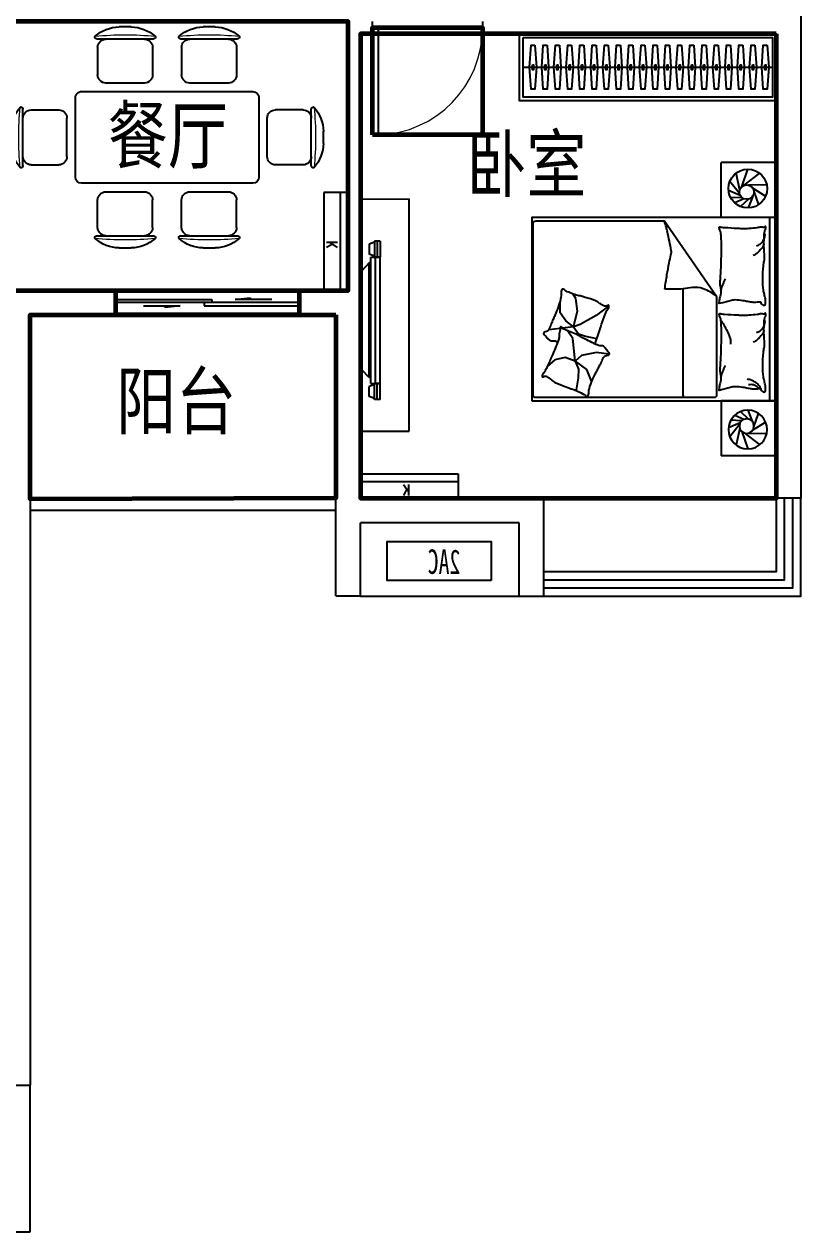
# Model space of a CAD drawing. Extents: x 1005722 to 1034128, y -625400 to -609800.
# Drawn here: x 1027775 to 1034128, y -625400 to -615522 of the extents above; entities that cross this region are included whole.
import ezdxf
from ezdxf.enums import TextEntityAlignment as Align

# ---------------------------------------------------------------- set-up
doc = ezdxf.new("R2010")
doc.units = 0
doc.header["$LTSCALE"] = 1000
doc.header["$MEASUREMENT"] = 0
doc.linetypes.add('HIDDEN', pattern=[7.5, 5, -2.5])
doc.layers.get('0').update_dxf_attribs({"linetype": 'CONTINUOUS'})
for name, color, linetype in [('BATH', 8, 'CONTINUOUS'), ('Elec(电器)', 33, 'CONTINUOUS'), ('FUR', 8, 'CONTINUOUS'), ('WALL', 2, 'CONTINUOUS'), ('WINDOW', 4, 'CONTINUOUS'), ('阳台露台', 141, 'CONTINUOUS')]:
    doc.layers.add(name, color=color, linetype=linetype)
for name, color, linetype, lineweight in [('GT_卧室', 1, 'CONTINUOUS', 60), ('GT_门', 245, 'CONTINUOUS', 60), ('GT_阳台', 6, 'CONTINUOUS', 60), ('GT_餐厅', 3, 'CONTINUOUS', 60), ('文字标注', 121, 'CONTINUOUS', 0)]:
    doc.layers.add(name, color=color, linetype=linetype, lineweight=lineweight)
doc.styles.add('-黑体', font='simhei.ttf', dxfattribs={"width": 0.8})
doc.styles.add('_ZBHZ', font='simhei.ttf', dxfattribs={"width": 0.8})
doc.styles.add('DIM_FONT', font='ZBTXT.shx', dxfattribs={"width": 0.8})

# ---------------------------------------------------------------- blocks, each defined once
blk = doc.blocks.new('餐桌2')
for p, q in [((-49.6, 529), (49.6, 529)), ((-230, 429), (230, 429)), ((-225, 361.5), (-225, 136.5)), ((225, 361.5), (225, 136.5)), ((325, 0), (-325, 0)), ((-157.5, 69), (157.5, 69)), ((-375, -50), (-375, -1450)), ((375, -1450), (375, -50)), ((-804.3, -636.6), (-804.3, -176.6)), ((-736.8, -181.6), (-511.8, -181.6)), ((736.8, -181.6), (511.8, -181.6)), ((804.3, -176.6), (804.3, -636.6)), ((-444.3, -564.1), (-444.3, -249.1)), ((444.3, -249.1), (444.3, -564.1)), ((-904.3, -456.2), (-904.3, -357)), ((904.3, -357), (904.3, -456.2)), ((-736.8, -631.6), (-511.8, -631.6)), ((736.8, -631.6), (511.8, -631.6)), ((-804.3, -1323.4), (-804.3, -863.4)), ((-736.8, -868.4), (-511.8, -868.4)), ((736.8, -868.4), (511.8, -868.4)), ((804.3, -863.4), (804.3, -1323.4)), ((-444.3, -1250.9), (-444.3, -935.9)), ((444.3, -935.9), (444.3, -1250.9)), ((-904.3, -1143), (-904.3, -1043.8)), ((904.3, -1043.8), (904.3, -1143)), ((-736.8, -1318.4), (-511.8, -1318.4)), ((736.8, -1318.4), (511.8, -1318.4)), ((-325, -1500), (325, -1500)), ((-157.5, -1569), (157.5, -1569)), ((-225, -1861.5), (-225, -1636.5)), ((225, -1861.5), (225, -1636.5)), ((-230, -1929), (230, -1929)), ((-49.6, -2029), (49.6, -2029))]:
    blk.add_line(p, q)
for centre, radius, start, end in [((-39.8, 213.6), 315.6, 91.76514, 130.72654), ((39.8, 213.6), 315.6, 49.27346, 88.23486), ((-239.2, 445.1), 10, 130.72654, 202.66999), ((-230, 449), 20, 202.66999, 270), ((-157.5, 361.5), 67.5, 90, 180), ((157.5, 361.5), 67.5, 0, 90), ((230, 449), 20, 270, 337.33001), ((239.2, 445.1), 10, 337.33001, 49.27346), ((-157.5, 136.5), 67.5, 180, 270), ((157.5, 136.5), 67.5, 270, 0), ((-325, -50), 50, 90, 180), ((325, -50), 50, 0, 90), ((-588.8, -366.7), 315.6, 139.27346, 178.23486), ((-820.4, -167.4), 10, 67.33001, 139.27346), ((-824.3, -176.6), 20, 0, 67.33001), ((-736.8, -249.1), 67.5, 90, 180), ((-511.8, -249.1), 67.5, 0, 90), ((511.8, -249.1), 67.5, 90, 180), ((736.8, -249.1), 67.5, 0, 90), ((824.3, -176.6), 20, 112.66999, 180), ((820.4, -167.4), 10, 40.72654, 112.66999), ((588.8, -366.7), 315.6, 1.76514, 40.72654), ((-588.8, -446.4), 315.6, 181.76514, 220.72654), ((588.8, -446.4), 315.6, 319.27346, 358.23486), ((-736.8, -564.1), 67.5, 180, 270), ((-511.8, -564.1), 67.5, 270, 0), ((511.8, -564.1), 67.5, 180, 270), ((736.8, -564.1), 67.5, 270, 0), ((-820.4, -645.8), 10, 220.72654, 292.66999), ((-824.3, -636.6), 20, 292.66999, 0), ((824.3, -636.6), 20, 180, 247.33001), ((820.4, -645.8), 10, 247.33001, 319.27346), ((-588.8, -1053.6), 315.6, 139.27346, 178.23486), ((-820.4, -854.2), 10, 67.33001, 139.27346), ((-824.3, -863.4), 20, 0, 67.33001), ((-736.8, -935.9), 67.5, 90, 180), ((-511.8, -935.9), 67.5, 0, 90), ((511.8, -935.9), 67.5, 90, 180), ((736.8, -935.9), 67.5, 0, 90), ((824.3, -863.4), 20, 112.66999, 180), ((820.4, -854.2), 10, 40.72654, 112.66999), ((588.8, -1053.6), 315.6, 1.76514, 40.72654), ((-588.8, -1133.3), 315.6, 181.76514, 220.72654), ((588.8, -1133.3), 315.6, 319.27346, 358.23486), ((-736.8, -1250.9), 67.5, 180, 270), ((-511.8, -1250.9), 67.5, 270, 0), ((511.8, -1250.9), 67.5, 180, 270), ((736.8, -1250.9), 67.5, 270, 0), ((-820.4, -1332.6), 10, 220.72654, 292.66999), ((-824.3, -1323.4), 20, 292.66999, 0), ((824.3, -1323.4), 20, 180, 247.33001), ((820.4, -1332.6), 10, 247.33001, 319.27346), ((-325, -1450), 50, 180, 270), ((325, -1450), 50, 270, 0), ((-157.5, -1636.5), 67.5, 90, 180), ((157.5, -1636.5), 67.5, 0, 90), ((-157.5, -1861.5), 67.5, 180, 270), ((157.5, -1861.5), 67.5, 270, 0), ((-239.2, -1945.1), 10, 157.33001, 229.27346), ((-230, -1949), 20, 90, 157.33001), ((-39.8, -1713.6), 315.6, 229.27346, 268.23486), ((39.8, -1713.6), 315.6, 271.76514, 310.72654), ((230, -1949), 20, 22.66999, 90), ((239.2, -1945.1), 10, 310.72654, 22.66999)]:
    blk.add_arc(centre, radius, start, end)
at = {"lineweight": 13}
for centre, start, end in [((0, -2248.8), 84.8023, 95.1977), ((1873.6, -406.6), 174.8023, 185.1977), ((-1873.6, -406.6), 354.8023, 5.1977), ((1873.6, -1093.4), 174.8023, 185.1977), ((-1873.6, -1093.4), 354.8023, 5.1977), ((0, 748.8), 264.8023, 275.1977)]:
    blk.add_arc(centre, 2712.7, start, end, dxfattribs=at)
blk = doc.blocks.new('A$C67170A1A')
for p, q in [((0, 2200.1), (0, 300.1)), ((0.7, 2200.1), (400, 2200)), ((400, 2200), (400, 300)), ((115.9, 1932.6), (70.9, 1915.4)), ((70.9, 1915.4), (70.9, 1834.2)), ((160.9, 1939.8), (115.9, 1939.8)), ((115.9, 1939.8), (115.9, 1809.8)), ((137.2, 1939.8), (137.2, 1809.8)), ((160.9, 1939.8), (160.9, 1809.8)), ((115.9, 1817), (70.9, 1834.2)), ((85.9, 1809.8), (85.5, 774.8)), ((85.9, 1809.8), (160.9, 1809.8)), ((160.9, 1809.8), (115.9, 1809.8)), ((123.5, 1809.8), (123.1, 774.8)), ((160.9, 1809.8), (160.5, 774.8)), ((10.8, 1696.6), (10.6, 888.1)), ((72.8, 1761.3), (10.8, 1696.6)), ((72.8, 1761.3), (72.5, 823.4)), ((85.9, 1761.3), (72.8, 1761.3)), ((72.5, 823.4), (10.6, 888.1)), ((85.6, 823.4), (72.5, 823.4)), ((115.5, 767.6), (70.5, 750.4)), ((70.5, 669.2), (70.5, 750.4)), ((85.5, 774.8), (160.5, 774.8)), ((160.5, 774.8), (115.5, 774.8)), ((115.5, 644.8), (115.5, 774.8)), ((136.8, 644.8), (136.9, 774.8)), ((160.5, 644.8), (160.5, 774.8)), ((115.5, 652), (70.5, 669.2)), ((160.5, 644.8), (115.5, 644.8)), ((0.1, 300.1), (400, 300))]:
    blk.add_line(p, q)
blk = doc.blocks.new('*U30')
blk.add_line((-970, -275), (1070, -275))
for points in [[(-1000, 0), (1100, 0), (1100, -550), (-1000, -550)], [(-970, -30), (1070, -30), (1070, -520), (-970, -520)]]:
    blk.add_lwpolyline(points, close=True)
at = {"elevation": 0}
for points in [[(-874, -95), (-862, -275), (-874, -455), (-906, -455), (-918, -275), (-906, -95)], [(-774, -95), (-762, -275), (-774, -455), (-806, -455), (-818, -275), (-806, -95)], [(-674, -95), (-662, -275), (-674, -455), (-706, -455), (-718, -275), (-706, -95)], [(-574, -95), (-562, -275), (-574, -455), (-606, -455), (-618, -275), (-606, -95)], [(-474, -95), (-462, -275), (-474, -455), (-506, -455), (-518, -275), (-506, -95)], [(-374, -95), (-362, -275), (-374, -455), (-406, -455), (-418, -275), (-406, -95)], [(-274, -95), (-262, -275), (-274, -455), (-306, -455), (-318, -275), (-306, -95)], [(-174, -95), (-162, -275), (-174, -455), (-206, -455), (-218, -275), (-206, -95)], [(-74, -95), (-62, -275), (-74, -455), (-106, -455), (-118, -275), (-106, -95)], [(26, -95), (38, -275), (26, -455), (-6, -455), (-18, -275), (-6, -95)], [(126, -95), (138, -275), (126, -455), (94, -455), (82, -275), (94, -95)], [(226, -95), (238, -275), (226, -455), (194, -455), (182, -275), (194, -95)], [(326, -95), (338, -275), (326, -455), (294, -455), (282, -275), (294, -95)], [(426, -95), (438, -275), (426, -455), (394, -455), (382, -275), (394, -95)], [(526, -95), (538, -275), (526, -455), (494, -455), (482, -275), (494, -95)], [(626, -95), (638, -275), (626, -455), (594, -455), (582, -275), (594, -95)], [(726, -95), (738, -275), (726, -455), (694, -455), (682, -275), (694, -95)], [(826, -95), (838, -275), (826, -455), (794, -455), (782, -275), (794, -95)], [(926, -95), (938, -275), (926, -455), (894, -455), (882, -275), (894, -95)], [(1026, -95), (1038, -275), (1026, -455), (994, -455), (982, -275), (994, -95)]]:
    blk.add_lwpolyline(points, close=True, dxfattribs=at)
at = {"ltscale": 15, "elevation": 0}
for points in [[(-894, -255), (-886, -255), (-886, -295), (-894, -295)], [(-794, -255), (-786, -255), (-786, -295), (-794, -295)], [(-694, -255), (-686, -255), (-686, -295), (-694, -295)], [(-594, -255), (-586, -255), (-586, -295), (-594, -295)], [(-494, -255), (-486, -255), (-486, -295), (-494, -295)], [(-394, -255), (-386, -255), (-386, -295), (-394, -295)], [(-294, -255), (-286, -255), (-286, -295), (-294, -295)], [(-194, -255), (-186, -255), (-186, -295), (-194, -295)], [(-94, -255), (-86, -255), (-86, -295), (-94, -295)], [(6, -255), (14, -255), (14, -295), (6, -295)], [(106, -255), (114, -255), (114, -295), (106, -295)], [(206, -255), (214, -255), (214, -295), (206, -295)], [(306, -255), (314, -255), (314, -295), (306, -295)], [(406, -255), (414, -255), (414, -295), (406, -295)], [(506, -255), (514, -255), (514, -295), (506, -295)], [(606, -255), (614, -255), (614, -295), (606, -295)], [(706, -255), (714, -255), (714, -295), (706, -295)], [(806, -255), (814, -255), (814, -295), (806, -295)], [(906, -255), (914, -255), (914, -295), (906, -295)], [(1006, -255), (1014, -255), (1014, -295), (1006, -295)]]:
    blk.add_lwpolyline(points, close=True, dxfattribs=at)
blk = doc.blocks.new('M_C54TQD')
for p, q in [((0, -52.4), (1500, -52.4)), ((853.5, -488.5), (45.8, -488.5)), ((853.5, -488.5), (1471.6, -915.9)), ((25.8, -508.5), (25.8, -1967.8)), ((45.8, -761.1), (915.3, -761.1)), ((1471.6, -1967.8), (1471.6, -915.9)), ((381, -1368.3), (394.8, -1471.4)), ((777.6, -1368.4), (698.4, -1472.4)), ((394.8, -1471.4), (369, -1593.5)), ((528.4, -1559.3), (508.6, -1470.4)), ((698.4, -1472.4), (623.3, -1602.7)), ((160.8, -1514.4), (136.8, -1517.8)), ((255.4, -1552.2), (160.8, -1514.4)), ((324.3, -1645), (255.4, -1552.2)), ((548.2, -1616.6), (528.4, -1559.3)), ((90.3, -1638.1), (87, -1644.6)), ((188.4, -1621), (90.3, -1638.1)), ((257.2, -1617.5), (188.4, -1621)), ((324.3, -1645), (257.2, -1617.5)), ((369, -1593.5), (324.3, -1645)), ((324.3, -1645), (510, -1663.9)), ((324.3, -1645), (355.2, -1727.5)), ((510, -1663.9), (559.9, -1700)), ((605.5, -1658), (548.2, -1616.6)), ((605.5, -1658), (593.7, -1752.2)), ((623.3, -1602.7), (605.5, -1658)), ((605.5, -1658), (734, -1626.4)), ((605.5, -1658), (654.9, -1721.3)), ((734, -1626.4), (836.8, -1640.3)), ((836.8, -1640.3), (872.8, -1660.3)), ((355.2, -1727.5), (334.6, -1810)), ((559.9, -1700), (572, -1708.6)), ((591.9, -1766.9), (580, -1861.5)), ((654.9, -1721.3), (720.1, -1768.7)), ((720.1, -1768.7), (813, -1768.7)), ((334.6, -1810), (281, -1872.6)), ((45.8, -1987.8), (1451.6, -1987.8))]:
    blk.add_line(p, q)
blk.add_lwpolyline([(0, -2000), (0, 0), (1500, 0), (1500, -2000)], close=True)
for points in [[(101, -126.8, -0.263368), (73, -108, -0.494818), (82.2, -89.3, -0.049225), (99.9, -87.5, -0.036831), (123.5, -89.3, -0.031893), (161.5, -97.4, 0.035782), (195.4, -104.4, 0.032941), (285.1, -110.3, 0.026564), (396.3, -104.4, 0.017905), (433.8, -99, -0.033397), (454, -96.8, -0.03204), (491.1, -97.5, 0.018442), (555.4, -100.5, 0.010837), (620.2, -99.8, 0.014624), (668.1, -96.8, 0.111249), (690.6, -89.5, -0.153708), (707.5, -85.5, -0.076444), (715, -87.2, -0.215512), (716.9, -89.3, -0.585858), (714.3, -92.3, 0.363489), (709.4, -94.9, 0.191716), (709.4, -106.4, -0.129675), (711.3, -123, -0.01735), (708.3, -139.8, 0.019326), (705.7, -154.9, 0.018818), (699, -223.3, 0.021828), (698.1, -282.6, 0.006204), (699.5, -316.4, 0.001963), (705.7, -423.3, 0.028341), (709.9, -459.4, -0.117014), (709.4, -468.3, -0.36606), (708, -469.3, -0.03973), (694.4, -466.5, -0.048309), (680.6, -461, 0.062981), (670, -457.1, 0.04058), (646.6, -453.7, 0.014345), (579.8, -451.4, 0.005484), (454.4, -452.2, 0.007153), (358.2, -455.2, 0.008762), (315.7, -457.9, -0.008153), (270, -460.8, -0.06251), (212.9, -456.4, 0.078669), (167.3, -454.4, 0.047825), (144.9, -459.1, -0.034494), (114.1, -466.5, -0.023571), (88.8, -469.5, -0.510228), (87.8, -468.3), (95.3, -438.3), (116, -355.7, 0.073041), (118, -336.2, 0.023305), (112.2, -275, 0.018299), (108.2, -252.2, -0.01097), (100.8, -214.2, -0.042281), (97.9, -179.9, -0.027201), (100.8, -126.5)], [(656.8, -94.9, 0.088153), (622.3, -98.4, 0.088153), (591.1, -113.7, 0.077547), (569.5, -135.3, 0.077547), (555.4, -162.4)], [(810.2, -126.8, -0.263368), (782.3, -108, -0.494818), (791.4, -89.3, -0.049225), (809.1, -87.5, -0.036831), (832.8, -89.3, -0.031893), (870.7, -97.4, 0.035782), (904.6, -104.4, 0.032941), (994.3, -110.3, 0.026564), (1105.5, -104.4, 0.017905), (1143, -99, -0.033397), (1163.3, -96.8, -0.03204), (1200.3, -97.5, 0.018442), (1264.7, -100.5, 0.010837), (1329.4, -99.8, 0.014624), (1377.3, -96.8, 0.111249), (1399.9, -89.5, -0.153708), (1416.8, -85.5, -0.076444), (1424.2, -87.2, -0.215512), (1426.2, -89.3, -0.585858), (1423.5, -92.3, 0.363489), (1418.6, -94.9, 0.191716), (1418.6, -106.4, -0.129675), (1420.5, -123, -0.01735), (1417.5, -139.8, 0.019326), (1414.9, -154.9, 0.018818), (1408.3, -223.3, 0.021828), (1407.4, -282.6, 0.006204), (1408.8, -316.4, 0.001963), (1414.9, -423.3, 0.028341), (1419.2, -459.4, -0.117014), (1418.6, -468.3, -0.36606), (1417.2, -469.3, -0.03973), (1403.6, -466.5, -0.048309), (1389.9, -461, 0.062981), (1379.2, -457.1, 0.04058), (1355.8, -453.7, 0.014345), (1289.1, -451.4, 0.005484), (1163.6, -452.2, 0.007153), (1067.5, -455.2, 0.008762), (1024.9, -457.9, -0.008153), (979.2, -460.8, -0.06251), (922.1, -456.4, 0.078669), (876.5, -454.4, 0.047825), (854.1, -459.1, -0.034494), (823.4, -466.5, -0.023571), (798, -469.5, -0.510228), (797.1, -468.3), (804.6, -438.3), (825.2, -355.7, 0.073041), (827.2, -336.2, 0.023305), (821.5, -275, 0.018299), (817.4, -252.2, -0.01097), (810.1, -214.2, -0.042281), (807.2, -179.9, -0.027201), (810.1, -126.5)], [(1366.1, -94.9, 0.088153), (1331.5, -98.4, 0.088153), (1300.3, -113.7, 0.077547), (1278.7, -135.3, 0.077547), (1264.7, -162.4)], [(99.3, -142.8, -0.05369), (113.5, -155.8, -0.070312), (121.6, -168.1, -0.015448), (125.4, -176.6, -0.013244), (129.1, -186.8, -0.082127), (132.1, -204.9, -0.064164), (129.1, -228.1)], [(100.8, -126.8, -0.077379), (135.6, -152.1, -0.077379), (161.1, -186.8, -0.047525), (171, -211.5, -0.047525), (176.1, -237.5)], [(574.8, -100.6, 0.027842), (551.1, -111.2, 0.048685), (538.5, -119.3, 0.023666), (510.6, -143.6, 0.031223), (491.6, -164.3, 0.046801), (486.5, -172, 0.023191), (478.4, -188.7)], [(1284.1, -100.6, 0.027842), (1260.3, -111.2, 0.048685), (1247.8, -119.3, 0.023666), (1219.8, -143.6, 0.031223), (1200.8, -164.3, 0.046801), (1195.7, -172, 0.023191), (1187.7, -188.7)], [(660.6, -455.2, 0.016108), (621.7, -429, 0.024599), (594.9, -413.9, 0.009477), (545.8, -390.6, 0.015937), (516, -378.3, 0.072521), (499.6, -374.7, 0.033339), (463.4, -374.5)], [(191.4, -453.7, 0.009729), (218.7, -444.6, 0.009729), (245.6, -434.6, 0.007971), (267.3, -425.5, 0.007971), (288.8, -415.8)], [(853.5, -488.5, -0.085272), (916.8, -598.6, -0.124044), (926, -686.2), (912.4, -781.6), (914.1, -911.7)], [(900.6, -453.7, 0.009729), (927.9, -444.6, 0.009729), (954.8, -434.6, 0.007971), (976.6, -425.5, 0.007971), (998, -415.8)], [(914.1, -911.7, 0.007867), (1031.7, -893.9, 0.009508), (1128.5, -875.9, 0.006616), (1193.5, -861.5, -0.023828), (1211.7, -858.2, -0.080713), (1230.3, -858.7, -0.009591), (1382.9, -890.6, -0.013133), (1416.4, -899.2, -0.007859), (1471.6, -915.9)], [(464, -1480.4, 0.025626), (475.6, -1477.6, 0.0108), (604.9, -1436, 0.00456), (692.4, -1404.8, 0.01125), (727.5, -1391, 0.069394), (746.3, -1379.9, -0.079756), (762.9, -1370.5, -0.106399), (777.6, -1368.4, -0.328642), (781.6, -1371.8, -0.299547), (779.2, -1378.3, 0.189917), (773.7, -1387.1, 0.033518), (772.5, -1397.4, 0.075627), (773, -1402, 0.053489), (776, -1409.8, 0.017838), (788.1, -1431.8, 0.038394), (805.3, -1456.1, -0.059529), (815.7, -1472.2, -0.035943), (826.3, -1498.4, -0.011245), (851.9, -1584.7, -0.006203), (862.2, -1624.3, 0.010783), (868.3, -1647, 0.019485), (872.8, -1660.3, 0.005062), (892.4, -1710.5, 0.101392), (909.1, -1735.8, -0.223768), (914, -1749.2, -0.25558), (910.9, -1753.8, -0.081563), (895.2, -1758.9, -0.071805), (878.1, -1759, 0.069985), (860.5, -1759.1, 0.03546), (801, -1772.1, 0.029432), (732, -1796.8, 0.001554), (698.6, -1811.2, -0.00152), (664.5, -1825.8, -0.004735), (629.3, -1840.5, 0.00382), (585.5, -1858.6, 0.296001), (563.6, -1890.9, -0.649774), (542.2, -1899.9, -0.02319), (537.7, -1895.3, 0.0288), (534, -1891.6, 0.005727), (527.4, -1885.8, -0.004358), (518.8, -1878.2, -0.027528), (501.8, -1861.4, -0.046214), (493.2, -1849.9, -0.194121), (490.4, -1833.2, 0.133719), (489.3, -1809.2, 0.005779), (481.8, -1787.2, 0.008882)]]:
    blk.add_lwpolyline(points, format="xyb")
blk.add_lwpolyline([(58.1, -1583.2, 0.101392), (39.5, -1559.2, -0.223768), (33.6, -1546.2, -0.25558), (36.4, -1541.4, -0.081563), (51.6, -1535.1, -0.071805), (68.7, -1533.7, 0.069985), (86.2, -1532.2, 0.03546), (144.5, -1514.8, 0.029432), (211.5, -1484.8, 0.001554), (243.6, -1467.9, -0.00152), (276.5, -1450.7, -0.004735), (310.5, -1433.4, 0.00382), (352.7, -1412, 0.296001), (372.1, -1378.1, -0.649774), (392.8, -1367.5, -0.02319), (397.6, -1371.7, 0.0288), (401.6, -1375.1, 0.005727), (408.6, -1380.4, -0.004358), (417.8, -1387.3, -0.027528), (436, -1402.8, -0.046214), (445.5, -1413.5, -0.194121), (449.5, -1430, 0.133719), (452.5, -1453.8, 0.011505), (471.2, -1496.2, 0.008882), (497.5, -1550, 0.012426), (534.6, -1618.4, -0.033612), (547.3, -1644.2), (570.3, -1700.5), (588.1, -1744, 0.224341), (602.6, -1757.3, -0.722772), (602.8, -1766.1, -0.103513), (599, -1766.6, 0.053465), (591.8, -1766.9, 0.030109), (568.7, -1771.5, -0.031436), (546.6, -1775.9, -0.05324), (531.5, -1776.4, 0.05518), (516.9, -1776.8, 0.056271), (491.6, -1783.4, 0.0108), (365.9, -1834.8, 0.00456), (281, -1872.6, 0.01125), (247.1, -1889, 0.069394), (229.2, -1901.6, -0.079756), (213.3, -1912.2, -0.106399), (198.9, -1915.4, -0.328642), (194.6, -1912.4, -0.299547), (196.5, -1905.7, 0.189917), (201.3, -1896.5, 0.033518), (201.7, -1886.2, 0.075627), (200.8, -1881.6, 0.053489), (197.3, -1874, 0.017838), (183.5, -1853, 0.038394), (164.5, -1830.2, -0.059529), (152.9, -1814.9, -0.035943), (140.3, -1789.6, -0.011245), (108.1, -1705.4, -0.006203), (94.9, -1666.8, 0.010783), (87, -1644.6, 0.019485), (81.6, -1631.7, 0.005062)], format="xyb", close=True)
for centre, start, end in [((45.8, -508.5), 90, 180), ((45.8, -741.1), 180, 270), ((45.8, -1967.8), 180, 270), ((1451.6, -1967.8), 270, 360)]:
    blk.add_arc(centre, 20, start, end)
at = {"style": 'DIM_FONT', "width": 0.8, "flags": 9}
for tag in ['XSIZE', 'YSIZE']:
    blk.add_attdef(tag, (0, 0), '', height=0.5, dxfattribs=at)
blk = doc.blocks.new('A$C332848BE')
for p, q in [((450, 450), (0, 450)), ((0, 0), (0, 450)), ((450, 450), (450, 0)), ((151.7, 222.8), (121.1, 361.8)), ((167.5, 250.9), (218.3, 394.3)), ((188, 263.3), (315.3, 360.4)), ((155, 180.3), (59.5, 220.2)), ((149.9, 194.7), (70.1, 294.5)), ((223, 264.9), (372.5, 267.9)), ((256.5, 241.7), (363.2, 173.9)), ((267.2, 212), (305.2, 103.8)), ((168.1, 163.3), (77.8, 159.9)), ((184.1, 152.9), (109.9, 119.2)), ((223, 149.8), (158.1, 88.7)), ((257.5, 174.5), (220.8, 77.3)), ((450, 0), (0, 0))]:
    blk.add_line(p, q)
for centre, radius in [((217.3, 235.7), 158.5), ((207.9, 207.4), 59.4)]:
    blk.add_circle(centre, radius)
blk = doc.blocks.new('空调室外机1')
at = {"ltscale": 0.5}
blk.add_lwpolyline([(0, -320), (850, -320), (850, 0), (0, 0)], close=True, dxfattribs=at)
at = {"ltscale": 0.5, "style": '_ZBHZ', "width": 0.65}
blk.add_text('2AC', height=200, dxfattribs=at).set_placement((253.1, -265.4))
blk = doc.blocks.new('*U27')
at = {"linetype": 'HIDDEN', "ltscale": 0.3}
blk.add_line((0, -116.7), (800, -116.7), dxfattribs=at)
for p, q in [((407.6, -137.1), (407.6, -226.7)), ((447.9, -137.6), (407.6, -195.8)), ((445.3, -226.2), (419.6, -178.5))]:
    blk.add_line(p, q)
blk.add_lwpolyline([(800, -50), (0, -50), (0, -250), (800, -250)], close=True, dxfattribs=at)
blk = doc.blocks.new('$DorLib2D$00000131')
at = {"color": 0, "linetype": 'Continuous'}
for p, q in [((0.15, 0.125), (0.2319, 0.1973)), ((0.2319, 0.1973), (0.2319, 0.125)), ((-0.5, 0.125), (-0.5, 0)), ((0.0192, 0.125), (-0.5, 0.125)), ((0.0192, 0), (0.0192, 0.125)), ((0.35, 0.125), (0.15, 0.125)), ((-0.5, 0), (0.0192, 0)), ((-0.024, 0), (0.5, 0)), ((-0.024, -0.125), (-0.024, 0)), ((0.5, 0), (0.5, -0.125)), ((-0.35, -0.125), (-0.15, -0.125)), ((-0.2319, -0.1973), (-0.2319, -0.125)), ((-0.15, -0.125), (-0.2319, -0.1973)), ((0.5, -0.125), (-0.024, -0.125))]:
    blk.add_line(p, q, dxfattribs=at)
blk = doc.blocks.new('$DorLib2D$00000001')
for p, q in [((0.45, 0.975), (0.5, 0.975)), ((0.45, 0), (0.45, 0.975)), ((0.5, 0), (0.5, 0.975)), ((0.5, 0), (0.45, 0))]:
    blk.add_line(p, q)
at = {"lineweight": 13}
blk.add_arc((0.475, 0), 0.975, 91.4693, 180, dxfattribs=at)

msp = doc.modelspace()

# ---------------------------------------------------------------- linework, layer by layer
msp.add_line((1030525, -619400.2), (1032427.9, -619400.2))
at = {"layer": 'GT_卧室'}
msp.add_lwpolyline([(1033926.7, -615600.2), (1030525, -615600.2), (1030525, -619400.2), (1033927.9, -619398.1), (1033927.9, -615600.2)], dxfattribs=at)
at = {"layer": 'GT_门'}
for points in [[(1030625, -616427.7), (1030625, -615550.2), (1031525, -615550.2), (1031525, -616427.7), (1030625, -616427.7)], [(1030025, -617700.2), (1030025, -617900.2), (1028525, -617900.2), (1028525, -617700.2), (1030025, -617700.2)]]:
    msp.add_lwpolyline(points, dxfattribs=at)
at = {"layer": 'GT_阳台'}
msp.add_lwpolyline([(1030325, -617900.2), (1030325, -619400.2), (1027825, -619406.3), (1027825, -617900.2), (1030325, -617900.2)], dxfattribs=at)
at = {"layer": 'GT_餐厅'}
msp.add_lwpolyline([(1026925, -617700.2), (1030425, -617700.2), (1030425, -615500.2), (1026925, -615500.2), (1026925, -617700.2)], dxfattribs=at)
at = {"layer": 'WALL'}
for p, q in [((1034127.9, -613700.2), (1034127.9, -615600.2)), ((1030425, -615500.2), (1030425, -617700.2)), ((1030625, -615600.2), (1030625, -615500.2)), ((1031525, -615500.2), (1031525, -615600.2)), ((1030525, -615600.2), (1030625, -615600.2)), ((1030525, -615600.2), (1030525, -617800.2)), ((1031525, -615600.2), (1031625, -615600.2)), ((1031625, -615600.2), (1033927.9, -615600.2)), ((1033927.9, -615600.2), (1033927.9, -619398.1)), ((1034127.9, -615600.2), (1034127.9, -619398.1)), ((1028525, -617700.2), (1027725, -617700.2)), ((1028525, -617900.2), (1028525, -617700.2)), ((1030425, -617700.2), (1030025, -617700.2)), ((1030025, -617700.2), (1030025, -617900.2)), ((1030525, -619400.2), (1030525, -617800.2)), ((1030525, -619400.2), (1030525, -617800.2)), ((1027825, -617900.2), (1027825, -619406.3)), ((1027825, -617900.2), (1028525, -617900.2)), ((1030025, -617900.2), (1030325, -617900.2)), ((1030325, -619500.2), (1030325, -617900.2)), ((1027825, -619406.3), (1027825, -624200.2)), ((1032025, -619400.2), (1030525, -619400.2)), ((1032025, -620200.2), (1032025, -619400.2)), ((1034127.9, -619398.1), (1033927.9, -619398.1)), ((1030325, -620199.1), (1030325, -619500.2)), ((1030525, -620199.1), (1030525, -619600.2)), ((1031825, -619600.2), (1030525, -619600.2)), ((1031825, -620200.2), (1031825, -619600.2)), ((1030325, -620199.1), (1030525, -620199.1)), ((1031825, -620200.2), (1032025, -620200.2)), ((1027325, -624200.2), (1027825, -624200.2))]:
    msp.add_line(p, q, dxfattribs=at)
at = {"layer": 'WINDOW'}
for p, q in [((1030025, -617900.2), (1028525, -617900.2)), ((1032025, -619400.2), (1033927.9, -619400.2)), ((1030525, -620200.2), (1031825, -620200.2))]:
    msp.add_line(p, q, dxfattribs=at)
for points in [[(1032025, -620000.2), (1033927.9, -620000.2), (1033927.9, -619399.1)], [(1032025, -620133.6), (1034061.2, -620133.6), (1034061.2, -619399.1)], [(1032025, -620066.9), (1033994.5, -620066.9), (1033994.5, -619399.1)], [(1032025, -620200.2), (1034127.9, -620200.2), (1034127.9, -619399.1)]]:
    msp.add_lwpolyline(points, dxfattribs=at)
at = {"layer": '阳台露台'}
for p, q in [((1030325, -619400.2), (1027825, -619400.2)), ((1030325, -619500.2), (1027825, -619500.2)), ((1027825, -625399.7), (1027825, -624200.2)), ((1024125.5, -625400.2), (1027824.5, -625400.2)), ((1027824.5, -625400.2), (1027825, -625399.7))]:
    msp.add_line(p, q, dxfattribs=at)

# ---------------------------------------------------------------- block references
at = {"layer": 'BATH', "xscale": -1, "rotation": 270}
msp.add_blockref('餐桌2', (1029694.2, -616448.4), dxfattribs=at)
at = {"layer": 'BATH'}
msp.add_blockref('*U30', (1032826.7, -615600.2), dxfattribs=at)
at = {"layer": 'BATH', "extrusion": (0, 0, -1), "xscale": -1, "zscale": -1, "rotation": 359.9999999866597}
msp.add_blockref('A$C332848BE', (-1033476.7, -617102.7), dxfattribs=at)
at = {"layer": 'BATH', "extrusion": (0, 0, -1), "zscale": -1}
for name, p, rotation in [('M_C54TQD', (-1033926.8, -618602.7), 89.99999997331958), ('A$C332848BE', (-1033476.7, -618602.6), 179.9999999866598)]:
    msp.add_blockref(name, p, dxfattribs=dict(at, rotation=rotation))
at = {"layer": 'Elec(电器)', "rotation": 270}
msp.add_blockref('*U27', (1030475, -616900.2), dxfattribs=at)
at = {"layer": 'Elec(电器)', "xscale": -1}
for name, p in [('*U27', (1031325, -619150.2)), ('空调室外机1', (1031595.2, -619753.1))]:
    msp.add_blockref(name, p, dxfattribs=at)
at = {"layer": 'FUR', "color": 252, "xscale": -1, "rotation": 180.0000152878843}
msp.add_blockref('A$C67170A1A', (1030525, -616652.3), dxfattribs=at)
at = {"layer": 'WINDOW'}
for name, p, xscale, yscale, zscale, rotation in [('$DorLib2D$00000001', (1031075, -615550.2), -900, -900, -900, 359.999999988772), ('$DorLib2D$00000131', (1029275, -617800.2), 1500, 200, 1500, 180.000000000005)]:
    msp.add_blockref(name, p, dxfattribs=dict(at, xscale=xscale, yscale=yscale, zscale=zscale, rotation=rotation))

# ---------------------------------------------------------------- texts
at = {"layer": '文字标注', "style": '-黑体', "width": 0.8}
for s, rotation, p in [('餐厅', 360, (1028949.7, -616655.8)), ('卧室', 0, (1031883.2, -616890.2))]:
    msp.add_text(s, height=450, rotation=rotation, dxfattribs=at).set_placement(p, align=Align.CENTER)
msp.add_text('阳台', height=450, dxfattribs=at).set_placement((1029018.1, -618830), align=Align.CENTER)

doc.saveas('drawing.dxf')
